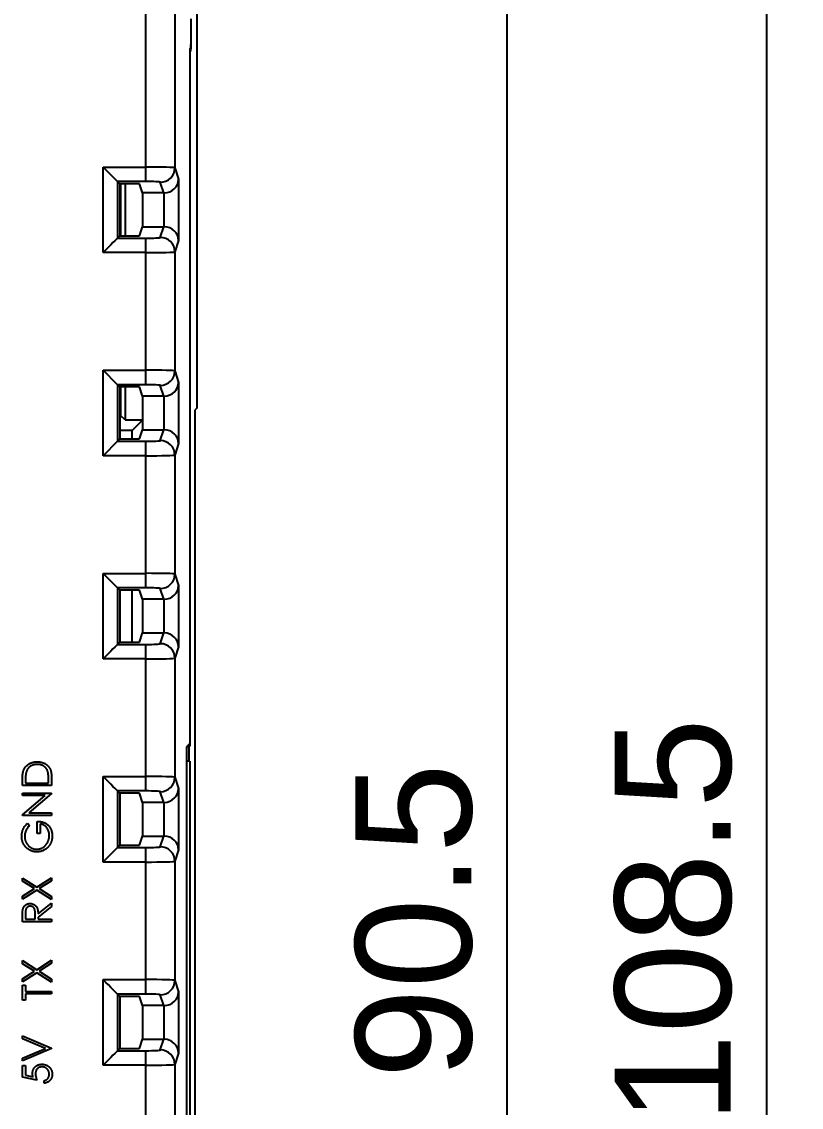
# Model space of a CAD drawing. Extents: x -197 to 433, y -280 to 31.
# Drawn here: x 71.65 to 98.51, y -51.92 to -14.51 of the extents above; entities that cross this region are included whole.
import ezdxf

# ---------------------------------------------------------------- set-up
doc = ezdxf.new("R2010")
doc.units = 0
doc.header["$LTSCALE"] = 4
doc.header["$PDMODE"] = 2
doc.header["$PDSIZE"] = 3
doc.layers.get('0').update_dxf_attribs({"linetype": 'CONTINUOUS'})
doc.layers.get('DEFPOINTS').update_dxf_attribs({"linetype": 'CONTINUOUS'})
doc.styles.add('DIMENSION', font='arial.ttf')
doc.styles.get("Standard").update_dxf_attribs({"font": 'romans.shx', "bigfont": 'cadsg.shx'})
doc.dimstyles.new('STANDARD$0', dxfattribs={"dimtxt": 2, "dimasz": 1.8, "dimexe": 1, "dimexo": 1, "dimgap": 1, "dimtad": 1, "dimzin": 13, "dimdsep": 46, "dimtxsty": 'Standard', "dimcen": 0.09, "dimadec": 0, "dimazin": 0, "dimtp": 0.3, "dimtfac": 1, "dimtix": 1, "dimtmove": 2, "dimatfit": 3, "dimfxl": 1, "dimtolj": 1, "dimtzin": 13, "dimarcsym": 0})

# ---------------------------------------------------------------- blocks, each defined once
blk = doc.blocks.new('*D538')
at = {"color": 2, "lineweight": -2, "transparency": 16777216}
for p, q in [((77.894, -0.245), (89.574, -0.245)), ((88.374, -86.747), (88.374, -4.245)), ((77.894, -90.747), (89.574, -90.747))]:
    blk.add_line(p, q, dxfattribs=at)
at = {"color": 2, "transparency": 16777216}
for points in [[(87.707, -4.245), (89.04, -4.245), (88.374, -0.245)], [(87.707, -86.747), (89.04, -86.747), (88.374, -90.747)]]:
    blk.add_solid(points, dxfattribs=at)
at = {"layer": 'DEFPOINTS', "color": 0, "transparency": 16777216}
for p in [(76.694, -0.245), (88.374, -0.245), (76.694, -90.747)]:
    blk.add_point(p, dxfattribs=at)
at = {"color": 3, "transparency": 16777216, "insert": (85.174, -45.496), "char_height": 4, "attachment_point": 5, "rotation": 90, "style": 'DIMENSION'}
blk.add_mtext('\\A1;90.5', dxfattribs=at)
blk = doc.blocks.new('*D539')
at = {"color": 2, "lineweight": -2, "transparency": 16777216}
for p, q in [((73.643, 8.755), (98.512, 8.755)), ((97.312, 4.755), (97.312, -95.747)), ((73.642, -99.747), (98.512, -99.747))]:
    blk.add_line(p, q, dxfattribs=at)
at = {"color": 2, "transparency": 16777216}
for points in [[(96.645, 4.755), (97.978, 4.755), (97.312, 8.755)], [(96.645, -95.747), (97.978, -95.747), (97.312, -99.747)]]:
    blk.add_solid(points, dxfattribs=at)
at = {"layer": 'DEFPOINTS', "color": 0, "transparency": 16777216}
for p in [(72.443, 8.755), (72.442, -99.747), (97.312, -99.747)]:
    blk.add_point(p, dxfattribs=at)
at = {"color": 3, "transparency": 16777216, "insert": (94.112, -45.496), "char_height": 4, "attachment_point": 5, "rotation": 90, "style": 'DIMENSION'}
blk.add_mtext('\\A1;108.5', dxfattribs=at)

msp = doc.modelspace()

# ---------------------------------------------------------------- linework, layer by layer
for p, q in [((77.694, -27.819), (77.694, -1.245)), ((75.928, -19.522), (75.928, -12.211)), ((76.927, -12.211), (76.927, -19.547)), ((77.443, -15.447), (77.476, -15.413)), ((77.443, -15.447), (77.443, -39.383)), ((77.478, -15.513), (77.443, -15.549)), ((77.478, -15.513), (77.443, -15.513)), ((77.443, -15.549), (77.443, -39.479)), ((74.952, -20.021), (74.453, -19.522)), ((74.453, -19.522), (75.928, -19.522)), ((74.453, -22.471), (74.453, -19.522)), ((75.928, -20.021), (75.928, -19.522)), ((76.927, -19.547), (77.058, -19.941)), ((75.928, -20.021), (74.952, -20.021)), ((74.952, -20.021), (74.952, -21.971)), ((75.032, -20.101), (74.952, -20.021)), ((75.032, -20.101), (75.032, -21.891)), ((75.71, -20.101), (75.032, -20.101)), ((75.072, -21.891), (75.072, -20.101)), ((75.211, -20.101), (75.211, -21.891)), ((75.815, -20.415), (75.71, -20.101)), ((76.55, -20.415), (76.427, -20.047)), ((77.058, -19.941), (77.058, -22.051)), ((76.55, -20.415), (75.815, -20.415)), ((75.815, -20.415), (75.815, -21.577)), ((76.559, -21.577), (76.559, -20.415)), ((75.71, -21.891), (75.815, -21.577)), ((75.815, -21.577), (76.55, -21.577)), ((76.427, -21.946), (76.55, -21.577)), ((75.032, -21.891), (74.952, -21.971)), ((74.952, -21.971), (75.928, -21.971)), ((75.032, -21.891), (75.71, -21.891)), ((75.928, -22.471), (75.928, -21.971)), ((77.058, -22.051), (76.927, -22.445)), ((76.927, -22.445), (76.927, -26.547)), ((75.928, -22.471), (74.453, -22.471)), ((75.928, -26.522), (75.928, -22.471)), ((74.952, -27.021), (74.453, -26.522)), ((74.453, -26.522), (75.928, -26.522)), ((74.453, -29.471), (74.453, -26.522)), ((75.928, -27.021), (75.928, -26.522)), ((76.927, -26.547), (77.058, -26.941)), ((75.928, -27.021), (74.952, -27.021)), ((74.952, -27.021), (74.952, -28.971)), ((75.032, -27.101), (74.952, -27.021)), ((75.71, -27.101), (75.032, -27.101)), ((75.032, -27.101), (75.032, -28.891)), ((75.072, -28.096), (75.072, -27.101)), ((75.211, -27.101), (75.211, -28.236)), ((75.815, -27.415), (75.71, -27.101)), ((76.55, -27.415), (76.427, -27.047)), ((77.058, -26.941), (77.058, -29.051)), ((76.55, -27.415), (75.815, -27.415)), ((75.815, -27.415), (75.815, -28.577)), ((76.559, -28.577), (76.559, -27.415)), ((77.694, -27.819), (77.617, -27.896)), ((77.617, -27.896), (77.617, -63.296)), ((75.072, -28.096), (75.032, -28.096)), ((75.211, -28.236), (75.072, -28.096)), ((75.211, -28.236), (75.815, -28.236)), ((75.815, -28.246), (75.459, -28.602)), ((75.459, -28.602), (75.032, -28.602)), ((75.459, -28.891), (75.459, -28.602)), ((75.71, -28.891), (75.815, -28.577)), ((75.815, -28.577), (76.55, -28.577)), ((76.427, -28.946), (76.55, -28.577)), ((74.952, -28.971), (74.453, -29.471)), ((75.032, -28.891), (74.952, -28.971)), ((74.952, -28.971), (75.928, -28.971)), ((75.032, -28.891), (75.71, -28.891)), ((75.928, -29.471), (75.928, -28.971)), ((77.058, -29.051), (76.927, -29.445)), ((75.928, -29.471), (74.453, -29.471)), ((75.928, -33.522), (75.928, -29.471)), ((76.927, -29.445), (76.927, -33.547)), ((74.453, -36.471), (74.453, -33.522)), ((74.453, -33.522), (75.928, -33.522)), ((75.928, -34.021), (75.928, -33.522)), ((76.927, -33.547), (77.058, -33.941)), ((74.952, -34.021), (74.952, -35.971)), ((75.928, -34.021), (74.952, -34.021)), ((75.032, -34.101), (74.952, -34.021)), ((77.058, -33.941), (77.058, -36.051)), ((75.71, -34.101), (75.032, -34.101)), ((75.032, -34.101), (75.032, -35.891)), ((75.459, -35.891), (75.459, -34.101)), ((75.815, -34.415), (75.71, -34.101)), ((76.55, -34.415), (75.815, -34.415)), ((75.815, -34.415), (75.815, -35.577)), ((76.55, -34.415), (76.427, -34.047)), ((76.559, -35.577), (76.559, -34.415)), ((75.032, -35.891), (74.952, -35.971)), ((75.032, -35.891), (75.71, -35.891)), ((75.71, -35.891), (75.815, -35.577)), ((75.815, -35.577), (76.55, -35.577)), ((76.427, -35.946), (76.55, -35.577)), ((74.952, -35.971), (75.928, -35.971)), ((75.928, -36.471), (75.928, -35.971)), ((77.058, -36.051), (76.927, -36.445)), ((75.928, -36.471), (74.453, -36.471)), ((75.928, -40.522), (75.928, -36.471)), ((76.927, -36.445), (76.927, -40.547)), ((77.443, -39.383), (77.329, -39.496)), ((77.329, -39.496), (77.329, -72.496)), ((77.425, -39.496), (77.329, -39.496)), ((77.443, -39.479), (77.347, -39.479)), ((77.425, -39.496), (77.443, -39.479)), ((77.425, -39.996), (77.425, -39.496)), ((77.443, -39.996), (77.329, -39.996)), ((77.443, -39.996), (77.443, -52.296)), ((71.678, -40.837), (71.678, -40.635)), ((71.78, -40.677), (71.78, -40.747)), ((71.78, -40.747), (72.575, -40.747)), ((72.575, -40.747), (72.575, -40.633)), ((72.678, -40.527), (72.678, -40.837)), ((74.453, -40.522), (75.928, -40.522)), ((74.453, -43.471), (74.453, -40.522)), ((75.928, -41.021), (75.928, -40.522)), ((76.927, -40.547), (77.058, -40.941)), ((72.678, -40.837), (71.678, -40.837)), ((71.678, -41.094), (72.678, -41.094)), ((71.678, -41.183), (71.678, -41.094)), ((72.678, -41.114), (71.892, -41.773)), ((72.678, -41.094), (72.678, -41.114)), ((75.928, -41.021), (74.952, -41.021)), ((74.952, -41.021), (74.952, -42.971)), ((75.032, -41.101), (74.952, -41.021)), ((75.032, -41.101), (75.032, -42.891)), ((75.71, -41.101), (75.032, -41.101)), ((75.815, -41.415), (75.71, -41.101)), ((76.55, -41.415), (76.427, -41.047)), ((77.058, -40.941), (77.058, -43.051)), ((72.465, -41.183), (71.678, -41.183)), ((71.678, -41.844), (72.465, -41.183)), ((76.55, -41.415), (75.815, -41.415)), ((75.815, -41.415), (75.815, -42.577)), ((76.559, -42.577), (76.559, -41.415)), ((71.678, -41.863), (71.678, -41.844)), ((72.678, -41.863), (71.678, -41.863)), ((71.892, -41.773), (72.678, -41.773)), ((72.678, -41.773), (72.678, -41.863)), ((71.848, -42.132), (71.921, -42.209)), ((72.19, -42.491), (72.19, -42.068)), ((72.293, -42.158), (72.293, -42.491)), ((72.293, -42.491), (72.19, -42.491)), ((75.71, -42.891), (75.815, -42.577)), ((75.815, -42.577), (76.55, -42.577)), ((76.427, -42.946), (76.55, -42.577)), ((75.032, -42.891), (74.952, -42.971)), ((74.952, -42.971), (75.928, -42.971)), ((75.032, -42.891), (75.71, -42.891)), ((75.928, -43.471), (75.928, -42.971)), ((77.058, -43.051), (76.927, -43.445)), ((75.928, -43.471), (74.453, -43.471)), ((75.928, -47.522), (75.928, -43.471)), ((76.927, -43.445), (76.927, -47.547)), ((71.678, -44.023), (72.168, -44.337)), ((71.678, -44.127), (71.678, -44.023)), ((72.087, -44.388), (71.678, -44.127)), ((72.168, -44.337), (72.678, -44.01)), ((72.678, -44.114), (72.248, -44.388)), ((72.678, -44.01), (72.678, -44.114)), ((71.678, -44.65), (72.087, -44.388)), ((72.168, -44.44), (71.678, -44.754)), ((72.678, -44.767), (72.168, -44.44)), ((72.248, -44.388), (72.678, -44.663)), ((71.678, -44.754), (71.678, -44.65)), ((72.216, -45.256), (72.678, -44.888)), ((72.678, -44.663), (72.678, -44.767)), ((72.678, -44.888), (72.678, -44.999)), ((71.78, -45.252), (71.78, -45.44)), ((72.113, -45.44), (72.115, -45.257)), ((72.678, -44.999), (72.216, -45.367)), ((71.678, -45.529), (71.678, -45.329)), ((72.678, -45.529), (71.678, -45.529)), ((71.78, -45.44), (72.113, -45.44)), ((72.216, -45.367), (72.216, -45.44)), ((72.216, -45.44), (72.678, -45.44)), ((72.678, -45.44), (72.678, -45.529)), ((71.678, -46.869), (72.168, -47.183)), ((71.678, -46.973), (71.678, -46.869)), ((72.087, -47.235), (71.678, -46.973)), ((72.168, -47.183), (72.678, -46.856)), ((72.678, -46.96), (72.248, -47.235)), ((72.678, -46.856), (72.678, -46.96)), ((71.678, -47.496), (72.087, -47.235)), ((72.168, -47.286), (71.678, -47.6)), ((71.678, -47.6), (71.678, -47.496)), ((72.678, -47.613), (72.168, -47.286)), ((72.248, -47.235), (72.678, -47.509)), ((71.678, -47.709), (71.78, -47.709)), ((71.678, -48.235), (71.678, -47.709)), ((71.78, -47.709), (71.78, -47.927)), ((72.678, -47.509), (72.678, -47.613)), ((74.453, -47.522), (75.928, -47.522)), ((74.453, -50.471), (74.453, -47.522)), ((75.928, -48.021), (75.928, -47.522)), ((76.927, -47.547), (77.058, -47.941)), ((71.78, -48.235), (71.678, -48.235)), ((71.78, -47.927), (72.678, -47.927)), ((71.78, -48.017), (71.78, -48.235)), ((72.678, -48.017), (71.78, -48.017)), ((72.678, -47.927), (72.678, -48.017)), ((75.928, -48.021), (74.952, -48.021)), ((74.952, -48.021), (74.952, -49.971)), ((75.032, -48.101), (74.952, -48.021)), ((75.71, -48.101), (75.032, -48.101)), ((75.032, -48.101), (75.032, -49.891)), ((75.815, -48.415), (75.71, -48.101)), ((76.55, -48.415), (76.427, -48.047)), ((77.058, -47.941), (77.058, -50.051)), ((76.55, -48.415), (75.815, -48.415)), ((75.815, -48.415), (75.815, -49.577)), ((76.559, -49.577), (76.559, -48.415)), ((71.678, -49.465), (72.678, -49.888)), ((71.678, -49.562), (71.678, -49.465)), ((72.466, -49.895), (71.678, -49.562)), ((75.71, -49.891), (75.815, -49.577)), ((75.815, -49.577), (76.55, -49.577)), ((76.427, -49.946), (76.55, -49.577)), ((71.678, -50.228), (72.466, -49.895)), ((72.678, -49.901), (71.678, -50.324)), ((72.678, -49.888), (72.678, -49.901)), ((75.032, -49.891), (74.952, -49.971)), ((74.952, -49.971), (75.928, -49.971)), ((75.032, -49.891), (75.71, -49.891)), ((75.928, -50.471), (75.928, -49.971)), ((77.058, -50.051), (76.927, -50.445)), ((71.678, -50.324), (71.678, -50.228)), ((71.678, -50.478), (71.78, -50.478)), ((71.678, -50.888), (71.678, -50.478)), ((71.78, -50.478), (71.78, -50.818)), ((75.928, -50.471), (74.453, -50.471)), ((75.928, -54.522), (75.928, -50.471)), ((76.927, -50.445), (76.927, -54.547)), ((71.78, -50.818), (72.043, -50.872)), ((72.178, -50.991), (71.678, -50.888)), ((72.421, -51.094), (72.421, -51.004))]:
    msp.add_line(p, q)
at = {"flags": 128}
for points in [[(74.952, -21.971), (74.938, -21.985), (74.907, -22.017), (74.859, -22.064), (74.797, -22.126), (74.723, -22.201), (74.638, -22.285), (74.547, -22.376), (74.453, -22.471)], [(74.952, -34.021), (74.938, -34.007), (74.907, -33.976), (74.859, -33.928), (74.797, -33.866), (74.723, -33.791), (74.638, -33.707), (74.547, -33.616), (74.453, -33.522)], [(74.952, -35.971), (74.938, -35.985), (74.907, -36.017), (74.859, -36.064), (74.797, -36.126), (74.723, -36.201), (74.638, -36.285), (74.547, -36.376), (74.453, -36.471)], [(74.952, -41.021), (74.938, -41.007), (74.907, -40.976), (74.859, -40.928), (74.797, -40.866), (74.723, -40.791), (74.638, -40.707), (74.547, -40.616), (74.453, -40.522)], [(74.952, -42.971), (74.938, -42.985), (74.907, -43.017), (74.859, -43.064), (74.797, -43.126), (74.723, -43.201), (74.638, -43.285), (74.547, -43.376), (74.453, -43.471)], [(74.952, -48.021), (74.938, -48.007), (74.907, -47.976), (74.859, -47.928), (74.797, -47.866), (74.723, -47.791), (74.638, -47.707), (74.547, -47.616), (74.453, -47.522)], [(74.952, -49.971), (74.938, -49.985), (74.907, -50.017), (74.859, -50.064), (74.797, -50.126), (74.723, -50.201), (74.638, -50.285), (74.547, -50.376), (74.453, -50.471)]]:
    msp.add_lwpolyline(points, dxfattribs=at)
for centre, start, end in [((76.427, -19.547), 270.0263, 359.9036), ((76.427, -22.446), 0.0964, 89.9735), ((76.427, -26.547), 270.0266, 359.9035), ((76.427, -29.446), 0.0962, 89.9738), ((76.427, -33.547), 270.0263, 359.9037), ((76.427, -36.446), 0.0963, 89.9737), ((76.427, -40.547), 270.0263, 359.9037), ((76.427, -43.446), 0.0964, 89.9736), ((76.427, -47.547), 270.0264, 359.9036), ((76.427, -50.446), 0.0963, 89.9737)]:
    msp.add_arc(centre, 0.5, start, end)
for centre, major_axis, ratio, start_param, end_param in [((77.476, -14.413), (0, 1), 0.017455, 3.159046, 4.712389), ((77.478, -14.513), (0, 1), 0.017455, 3.159046, 4.712389), ((75.928, -19.548), (1, 0), 0.026204, 0.017453, 1.570796), ((75.928, -20.047), (0.5, 0), 0.052408, 0.017453, 1.570796), ((76.559, -19.941), (0.494, 0.08), 0.946286, 4.560134, 6.113477), ((76.55, -19.915), (0.158, -0.475), 0.998478, 5.962135, 5.978675), ((76.55, -22.078), (-0.158, -0.475), 0.998478, 3.446103, 3.462643), ((76.559, -22.051), (0.494, -0.08), 0.946286, 0.169709, 1.723052), ((75.928, -21.945), (0.5, 0), 0.052408, 4.712389, 6.265732), ((75.928, -22.444), (1, 0), 0.026204, 4.712389, 6.265732), ((75.928, -26.548), (1, 0), 0.026204, 0.017453, 1.570796), ((75.928, -27.047), (0.5, 0), 0.052408, 0.017453, 1.570796), ((76.559, -26.941), (0.494, 0.08), 0.946286, 4.560134, 6.113477), ((76.55, -26.915), (0.158, -0.475), 0.998478, 5.962135, 5.978675), ((76.55, -29.078), (-0.158, -0.475), 0.998478, 3.446103, 3.462643), ((76.559, -29.051), (0.494, -0.08), 0.946286, 0.169709, 1.723052), ((75.928, -28.945), (0.5, 0), 0.052408, 4.712389, 6.265732), ((75.928, -29.444), (1, 0), 0.026204, 4.712389, 6.265732), ((75.928, -33.548), (1, 0), 0.026204, 0.017453, 1.570796), ((75.928, -34.047), (0.5, 0), 0.052408, 0.017453, 1.570796), ((76.559, -33.941), (0.494, 0.08), 0.946286, 4.560134, 6.113477), ((76.55, -33.915), (0.158, -0.475), 0.998478, 5.962135, 5.978675), ((76.55, -36.078), (-0.158, -0.475), 0.998478, 3.446103, 3.462643), ((76.559, -36.051), (0.494, -0.08), 0.946286, 0.169709, 1.723052), ((75.928, -35.945), (0.5, 0), 0.052408, 4.712389, 6.265732), ((75.928, -36.444), (1, 0), 0.026204, 4.712389, 6.265732), ((75.928, -40.548), (1, 0), 0.026204, 0.017453, 1.570796), ((75.928, -41.047), (0.5, 0), 0.052408, 0.017453, 1.570796), ((76.559, -40.941), (0.494, 0.08), 0.946286, 4.560134, 6.113477), ((76.55, -40.915), (0.158, -0.475), 0.998478, 5.962135, 5.978675), ((76.55, -43.078), (-0.158, -0.475), 0.998478, 3.446103, 3.462643), ((76.559, -43.051), (0.494, -0.08), 0.946286, 0.169709, 1.723052), ((75.928, -42.945), (0.5, 0), 0.052408, 4.712389, 6.265732), ((75.928, -43.444), (1, 0), 0.026204, 4.712389, 6.265732), ((75.928, -47.548), (1, 0), 0.026204, 0.017453, 1.570796), ((75.928, -48.047), (0.5, 0), 0.052408, 0.017453, 1.570796), ((76.559, -47.941), (0.494, 0.08), 0.946286, 4.560134, 6.113477), ((76.55, -47.915), (0.158, -0.475), 0.998478, 5.962135, 5.978675), ((76.55, -50.078), (-0.158, -0.475), 0.998478, 3.446103, 3.462643), ((76.559, -50.051), (0.494, -0.08), 0.946286, 0.169709, 1.723052), ((75.928, -49.945), (0.5, 0), 0.052408, 4.712389, 6.265732), ((75.928, -50.444), (1, 0), 0.026204, 4.712389, 6.265732)]:
    msp.add_ellipse(centre, major_axis=major_axis, ratio=ratio, start_param=start_param, end_param=end_param)
for points, knots in [([(71.714, -40.318), (71.718, -40.306), (71.727, -40.283), (71.743, -40.251), (71.762, -40.22), (71.783, -40.191), (71.806, -40.165), (71.832, -40.14), (71.86, -40.117), (71.89, -40.096), (71.922, -40.077), (71.956, -40.061), (71.991, -40.047), (72.028, -40.036), (72.067, -40.027), (72.107, -40.021), (72.148, -40.017), (72.176, -40.017), (72.19, -40.017)], [0, 0, 0, 0, 0.061542, 0.121689, 0.181146, 0.239864, 0.298688, 0.357631, 0.417586, 0.478661, 0.540404, 0.602339, 0.665116, 0.728572, 0.79366, 0.860541, 0.929239, 1, 1, 1, 1]), ([(72.19, -40.017), (72.203, -40.017), (72.227, -40.017), (72.263, -40.02), (72.298, -40.025), (72.331, -40.032), (72.364, -40.041), (72.395, -40.052), (72.426, -40.065), (72.455, -40.079), (72.482, -40.096), (72.508, -40.113), (72.532, -40.132), (72.554, -40.152), (72.574, -40.173), (72.592, -40.196), (72.609, -40.219), (72.624, -40.244), (72.637, -40.271), (72.648, -40.3), (72.657, -40.332), (72.664, -40.366), (72.67, -40.403), (72.674, -40.442), (72.677, -40.484), (72.677, -40.513), (72.678, -40.527)], [0, 0, 0, 0, 0.046076, 0.090797, 0.134281, 0.177005, 0.218799, 0.260135, 0.300966, 0.341496, 0.381461, 0.420134, 0.457932, 0.494759, 0.531032, 0.56696, 0.602531, 0.638141, 0.674888, 0.713498, 0.754468, 0.797837, 0.844006, 0.893083, 0.944969, 1, 1, 1, 1]), ([(71.678, -40.635), (71.678, -40.618), (71.678, -40.584), (71.679, -40.535), (71.682, -40.489), (71.686, -40.448), (71.691, -40.41), (71.697, -40.376), (71.704, -40.345), (71.711, -40.327), (71.714, -40.318)], [0, 0, 0, 0, 0.1642896, 0.3174067, 0.4588448, 0.5887463, 0.7078306, 0.8157696, 0.9128797, 1, 1, 1, 1]), ([(71.808, -40.37), (71.806, -40.378), (71.801, -40.396), (71.796, -40.425), (71.791, -40.458), (71.787, -40.494), (71.784, -40.535), (71.782, -40.579), (71.78, -40.627), (71.78, -40.66), (71.78, -40.677)], [0, 0, 0, 0, 0.0843186, 0.1792845, 0.2865825, 0.4051115, 0.5355929, 0.6781902, 0.8329758, 1, 1, 1, 1]), ([(72.19, -40.106), (72.178, -40.107), (72.155, -40.107), (72.122, -40.11), (72.089, -40.116), (72.058, -40.123), (72.028, -40.133), (71.999, -40.145), (71.972, -40.159), (71.946, -40.176), (71.922, -40.194), (71.9, -40.214), (71.879, -40.236), (71.861, -40.259), (71.845, -40.284), (71.83, -40.311), (71.818, -40.34), (71.811, -40.36), (71.808, -40.37)], [0, 0, 0, 0, 0.070142, 0.137795, 0.2032, 0.267139, 0.329981, 0.391589, 0.453055, 0.514083, 0.574741, 0.634599, 0.693842, 0.753474, 0.81315, 0.874096, 0.936015, 1, 1, 1, 1]), ([(72.55, -40.347), (72.546, -40.338), (72.54, -40.32), (72.528, -40.294), (72.515, -40.269), (72.499, -40.247), (72.482, -40.225), (72.463, -40.205), (72.442, -40.187), (72.42, -40.17), (72.395, -40.155), (72.37, -40.142), (72.343, -40.131), (72.315, -40.122), (72.286, -40.115), (72.255, -40.11), (72.223, -40.107), (72.201, -40.107), (72.19, -40.106)], [0, 0, 0, 0, 0.0624039, 0.1233174, 0.1830936, 0.2417421, 0.3008631, 0.3599543, 0.4191458, 0.4797846, 0.5410941, 0.6025365, 0.66452, 0.7278518, 0.7929299, 0.8596961, 0.9284765, 1, 1, 1, 1]), ([(72.575, -40.633), (72.575, -40.616), (72.575, -40.584), (72.574, -40.539), (72.572, -40.497), (72.569, -40.459), (72.565, -40.426), (72.561, -40.396), (72.556, -40.37), (72.552, -40.354), (72.55, -40.347)], [0, 0, 0, 0, 0.171901, 0.330628, 0.475549, 0.606746, 0.725024, 0.829742, 0.921323, 1, 1, 1, 1]), ([(71.652, -42.581), (71.652, -42.571), (71.652, -42.55), (71.655, -42.52), (71.658, -42.49), (71.663, -42.46), (71.67, -42.431), (71.678, -42.402), (71.687, -42.374), (71.698, -42.346), (71.711, -42.319), (71.725, -42.292), (71.741, -42.264), (71.759, -42.238), (71.779, -42.211), (71.8, -42.184), (71.823, -42.158), (71.84, -42.141), (71.848, -42.132)], [0, 0, 0, 0, 0.061617, 0.12218, 0.182217, 0.241473, 0.300957, 0.359966, 0.41903, 0.478066, 0.537991, 0.598959, 0.66132, 0.725246, 0.791219, 0.858745, 0.928317, 1, 1, 1, 1]), ([(71.921, -42.209), (71.908, -42.223), (71.882, -42.251), (71.848, -42.295), (71.82, -42.342), (71.796, -42.391), (71.778, -42.44), (71.764, -42.488), (71.756, -42.537), (71.755, -42.569), (71.754, -42.584)], [0, 0, 0, 0, 0.136506, 0.269032, 0.39892, 0.527082, 0.652272, 0.772137, 0.887488, 1, 1, 1, 1]), ([(72.19, -42.068), (72.209, -42.068), (72.247, -42.069), (72.301, -42.076), (72.353, -42.087), (72.402, -42.102), (72.447, -42.121), (72.49, -42.144), (72.529, -42.172), (72.565, -42.203), (72.598, -42.238), (72.626, -42.276), (72.65, -42.317), (72.669, -42.361), (72.685, -42.407), (72.695, -42.457), (72.702, -42.509), (72.703, -42.545), (72.703, -42.563)], [0, 0, 0, 0, 0.071272, 0.139493, 0.204635, 0.267406, 0.328446, 0.388397, 0.447734, 0.507392, 0.566768, 0.625478, 0.684067, 0.743248, 0.804033, 0.866499, 0.931723, 1, 1, 1, 1]), ([(72.601, -42.556), (72.6, -42.543), (72.6, -42.517), (72.596, -42.48), (72.589, -42.444), (72.58, -42.409), (72.568, -42.377), (72.553, -42.345), (72.535, -42.315), (72.516, -42.287), (72.493, -42.261), (72.47, -42.238), (72.444, -42.217), (72.417, -42.2), (72.388, -42.185), (72.358, -42.173), (72.326, -42.163), (72.304, -42.16), (72.293, -42.158)], [0, 0, 0, 0, 0.070632, 0.138698, 0.204924, 0.269449, 0.332647, 0.395314, 0.457778, 0.520673, 0.58287, 0.643335, 0.702602, 0.760732, 0.819484, 0.878265, 0.938489, 1, 1, 1, 1]), ([(72.177, -43.119), (72.165, -43.119), (72.142, -43.119), (72.107, -43.115), (72.073, -43.11), (72.04, -43.102), (72.007, -43.092), (71.975, -43.08), (71.943, -43.066), (71.912, -43.049), (71.883, -43.031), (71.855, -43.011), (71.828, -42.99), (71.803, -42.966), (71.78, -42.942), (71.758, -42.915), (71.739, -42.887), (71.721, -42.857), (71.704, -42.826), (71.69, -42.794), (71.679, -42.761), (71.669, -42.727), (71.661, -42.692), (71.656, -42.656), (71.652, -42.619), (71.652, -42.594), (71.652, -42.581)], [0, 0, 0, 0, 0.0420423, 0.0835502, 0.1246516, 0.1653144, 0.2062538, 0.2470566, 0.288418, 0.3300781, 0.371767, 0.4128482, 0.4534219, 0.4939667, 0.5343488, 0.5749225, 0.6158654, 0.6572261, 0.698986, 0.7404685, 0.7823103, 0.8245555, 0.8670321, 0.9104934, 0.9546161, 1, 1, 1, 1]), ([(71.754, -42.584), (71.755, -42.594), (71.755, -42.613), (71.758, -42.642), (71.762, -42.671), (71.768, -42.699), (71.776, -42.726), (71.786, -42.754), (71.798, -42.781), (71.811, -42.807), (71.826, -42.833), (71.842, -42.857), (71.86, -42.88), (71.879, -42.901), (71.899, -42.921), (71.92, -42.939), (71.943, -42.956), (71.966, -42.971), (71.991, -42.985), (72.016, -42.997), (72.041, -43.007), (72.067, -43.015), (72.093, -43.022), (72.119, -43.026), (72.146, -43.029), (72.164, -43.029), (72.173, -43.029)], [0, 0, 0, 0, 0.0428477, 0.0855843, 0.1277381, 0.1700943, 0.2125358, 0.2555147, 0.2986455, 0.3426357, 0.3865653, 0.4295767, 0.4717025, 0.513552, 0.5551179, 0.5963848, 0.6379759, 0.6796844, 0.7212, 0.761763, 0.8020801, 0.8417822, 0.8810423, 0.9206212, 0.9600951, 1, 1, 1, 1]), ([(72.173, -43.029), (72.182, -43.029), (72.201, -43.029), (72.228, -43.026), (72.255, -43.021), (72.282, -43.014), (72.309, -43.005), (72.335, -42.995), (72.36, -42.982), (72.385, -42.968), (72.41, -42.952), (72.433, -42.934), (72.455, -42.914), (72.475, -42.894), (72.494, -42.871), (72.512, -42.848), (72.528, -42.822), (72.543, -42.796), (72.557, -42.768), (72.569, -42.74), (72.578, -42.711), (72.586, -42.681), (72.593, -42.65), (72.597, -42.619), (72.6, -42.588), (72.6, -42.566), (72.601, -42.556)], [0, 0, 0, 0, 0.038993, 0.07788, 0.116649, 0.155344, 0.194634, 0.234276, 0.274561, 0.315681, 0.357032, 0.398094, 0.439109, 0.479843, 0.521283, 0.562849, 0.6053, 0.648415, 0.691733, 0.735154, 0.778373, 0.821664, 0.865526, 0.909733, 0.954523, 1, 1, 1, 1]), ([(72.703, -42.563), (72.703, -42.575), (72.703, -42.597), (72.7, -42.63), (72.697, -42.662), (72.692, -42.693), (72.685, -42.723), (72.677, -42.752), (72.667, -42.781), (72.656, -42.809), (72.644, -42.835), (72.629, -42.861), (72.614, -42.886), (72.597, -42.91), (72.578, -42.933), (72.558, -42.955), (72.537, -42.977), (72.522, -42.99), (72.514, -42.997)], [0, 0, 0, 0, 0.069237, 0.136557, 0.202094, 0.266464, 0.329769, 0.391879, 0.453271, 0.514115, 0.57439, 0.634142, 0.693923, 0.754152, 0.81447, 0.875661, 0.937348, 1, 1, 1, 1]), ([(72.514, -42.997), (72.502, -43.006), (72.478, -43.026), (72.439, -43.051), (72.399, -43.072), (72.357, -43.089), (72.314, -43.103), (72.27, -43.112), (72.224, -43.118), (72.193, -43.119), (72.177, -43.119)], [0, 0, 0, 0, 0.127896, 0.253668, 0.376738, 0.499344, 0.621999, 0.745699, 0.871345, 1, 1, 1, 1]), ([(71.678, -45.329), (71.678, -45.316), (71.678, -45.29), (71.678, -45.254), (71.679, -45.22), (71.681, -45.19), (71.683, -45.164), (71.685, -45.14), (71.688, -45.12), (71.69, -45.108), (71.691, -45.103)], [0, 0, 0, 0, 0.176258, 0.338434, 0.484822, 0.617158, 0.734698, 0.837385, 0.926372, 1, 1, 1, 1]), ([(71.691, -45.103), (71.693, -45.095), (71.697, -45.081), (71.704, -45.06), (71.713, -45.04), (71.723, -45.021), (71.735, -45.004), (71.748, -44.987), (71.763, -44.971), (71.779, -44.957), (71.796, -44.944), (71.815, -44.932), (71.834, -44.923), (71.854, -44.915), (71.876, -44.909), (71.898, -44.904), (71.921, -44.902), (71.937, -44.901), (71.945, -44.901)], [0, 0, 0, 0, 0.064211, 0.127052, 0.188727, 0.249109, 0.309897, 0.370266, 0.430669, 0.492745, 0.554114, 0.615726, 0.676828, 0.738464, 0.801336, 0.865197, 0.931648, 1, 1, 1, 1]), ([(71.945, -44.991), (71.937, -44.991), (71.921, -44.992), (71.897, -44.998), (71.875, -45.007), (71.855, -45.019), (71.836, -45.035), (71.82, -45.053), (71.807, -45.073), (71.798, -45.092), (71.793, -45.109), (71.79, -45.124), (71.787, -45.141), (71.784, -45.159), (71.782, -45.18), (71.781, -45.202), (71.78, -45.227), (71.78, -45.243), (71.78, -45.252)], [0, 0, 0, 0, 0.0688001, 0.1363367, 0.203757, 0.2727872, 0.3426223, 0.411089, 0.4792783, 0.5494031, 0.5877387, 0.6307249, 0.6789471, 0.7325586, 0.7911545, 0.8553131, 0.9251014, 1, 1, 1, 1]), ([(71.945, -44.901), (71.958, -44.902), (71.984, -44.903), (72.022, -44.91), (72.057, -44.923), (72.09, -44.94), (72.119, -44.962), (72.145, -44.988), (72.167, -45.019), (72.182, -45.048), (72.191, -45.073), (72.198, -45.094), (72.203, -45.117), (72.208, -45.141), (72.211, -45.167), (72.214, -45.195), (72.216, -45.225), (72.216, -45.245), (72.216, -45.256)], [0, 0, 0, 0, 0.078775, 0.153711, 0.226699, 0.299172, 0.371166, 0.442978, 0.516334, 0.592857, 0.63351, 0.676624, 0.722915, 0.771971, 0.823829, 0.879386, 0.937952, 1, 1, 1, 1]), ([(72.115, -45.257), (72.115, -45.248), (72.115, -45.232), (72.114, -45.208), (72.112, -45.185), (72.11, -45.165), (72.108, -45.146), (72.105, -45.129), (72.101, -45.113), (72.095, -45.095), (72.086, -45.075), (72.073, -45.053), (72.056, -45.035), (72.037, -45.019), (72.016, -45.007), (71.993, -44.998), (71.969, -44.992), (71.953, -44.991), (71.945, -44.991)], [0, 0, 0, 0, 0.071663, 0.138903, 0.20117, 0.259106, 0.312232, 0.360655, 0.405057, 0.445069, 0.51874, 0.589419, 0.658415, 0.727587, 0.796337, 0.863185, 0.930954, 1, 1, 1, 1]), ([(72.024, -50.754), (72.024, -50.743), (72.024, -50.721), (72.029, -50.689), (72.036, -50.659), (72.046, -50.629), (72.059, -50.602), (72.075, -50.576), (72.094, -50.551), (72.115, -50.528), (72.139, -50.507), (72.164, -50.489), (72.192, -50.474), (72.22, -50.461), (72.251, -50.451), (72.283, -50.445), (72.316, -50.44), (72.339, -50.44), (72.351, -50.44)], [0, 0, 0, 0, 0.065798, 0.129376, 0.190867, 0.251245, 0.310771, 0.370654, 0.431043, 0.493147, 0.555361, 0.616316, 0.677302, 0.738297, 0.80079, 0.864797, 0.931055, 1, 1, 1, 1]), ([(72.351, -50.44), (72.359, -50.44), (72.375, -50.44), (72.399, -50.442), (72.423, -50.446), (72.446, -50.451), (72.468, -50.457), (72.49, -50.465), (72.512, -50.474), (72.533, -50.485), (72.552, -50.497), (72.571, -50.51), (72.589, -50.524), (72.606, -50.539), (72.621, -50.555), (72.635, -50.572), (72.648, -50.59), (72.659, -50.609), (72.67, -50.628), (72.679, -50.649), (72.686, -50.67), (72.692, -50.693), (72.697, -50.716), (72.701, -50.739), (72.703, -50.764), (72.703, -50.78), (72.703, -50.788)], [0, 0, 0, 0, 0.04401, 0.087425, 0.130104, 0.172535, 0.214532, 0.25627, 0.298262, 0.340668, 0.382714, 0.423715, 0.464256, 0.504079, 0.543863, 0.583286, 0.623103, 0.662926, 0.703244, 0.743626, 0.784565, 0.825769, 0.867772, 0.910755, 0.954919, 1, 1, 1, 1]), ([(72.043, -50.872), (72.04, -50.862), (72.035, -50.841), (72.028, -50.811), (72.024, -50.782), (72.024, -50.763), (72.024, -50.754)], [0, 0, 0, 0, 0.275068, 0.532901, 0.773973, 1, 1, 1, 1]), ([(72.347, -50.529), (72.339, -50.53), (72.323, -50.53), (72.3, -50.533), (72.279, -50.538), (72.258, -50.546), (72.238, -50.555), (72.22, -50.566), (72.203, -50.58), (72.187, -50.595), (72.173, -50.612), (72.16, -50.631), (72.15, -50.651), (72.141, -50.672), (72.134, -50.695), (72.13, -50.719), (72.127, -50.744), (72.126, -50.762), (72.126, -50.771)], [0, 0, 0, 0, 0.065358, 0.128002, 0.188327, 0.247189, 0.305609, 0.364042, 0.422603, 0.482636, 0.543255, 0.604078, 0.664931, 0.727386, 0.791447, 0.858041, 0.92703, 1, 1, 1, 1]), ([(72.126, -50.771), (72.126, -50.778), (72.127, -50.794), (72.129, -50.819), (72.133, -50.845), (72.139, -50.872), (72.146, -50.9), (72.155, -50.929), (72.165, -50.96), (72.173, -50.98), (72.178, -50.991)], [0, 0, 0, 0, 0.10308, 0.21102, 0.325963, 0.4465, 0.574634, 0.7089, 0.851186, 1, 1, 1, 1]), ([(72.601, -50.783), (72.6, -50.775), (72.6, -50.758), (72.596, -50.733), (72.591, -50.709), (72.583, -50.686), (72.573, -50.664), (72.56, -50.643), (72.545, -50.623), (72.528, -50.604), (72.51, -50.587), (72.49, -50.571), (72.469, -50.558), (72.447, -50.548), (72.423, -50.539), (72.399, -50.534), (72.373, -50.53), (72.356, -50.53), (72.347, -50.529)], [0, 0, 0, 0, 0.064207, 0.126425, 0.18768, 0.248216, 0.308305, 0.369661, 0.431699, 0.495947, 0.559758, 0.622295, 0.683911, 0.745092, 0.80674, 0.869087, 0.93329, 1, 1, 1, 1]), ([(72.421, -51.004), (72.431, -51.002), (72.449, -50.997), (72.475, -50.988), (72.498, -50.977), (72.518, -50.963), (72.536, -50.947), (72.552, -50.929), (72.566, -50.908), (72.578, -50.885), (72.588, -50.861), (72.595, -50.835), (72.6, -50.81), (72.6, -50.792), (72.601, -50.783)], [0, 0, 0, 0, 0.094699, 0.182017, 0.26441, 0.342584, 0.419032, 0.496446, 0.577316, 0.661468, 0.746701, 0.831237, 0.915195, 1, 1, 1, 1]), ([(72.703, -50.788), (72.703, -50.798), (72.703, -50.818), (72.699, -50.847), (72.693, -50.874), (72.684, -50.901), (72.673, -50.926), (72.659, -50.95), (72.643, -50.973), (72.625, -50.994), (72.605, -51.014), (72.583, -51.032), (72.559, -51.047), (72.534, -51.061), (72.508, -51.072), (72.48, -51.082), (72.451, -51.089), (72.431, -51.092), (72.421, -51.094)], [0, 0, 0, 0, 0.065427, 0.128719, 0.190252, 0.250745, 0.310663, 0.370797, 0.431291, 0.493204, 0.55557, 0.61731, 0.678641, 0.74069, 0.802969, 0.866791, 0.932342, 1, 1, 1, 1])]:
    msp.add_open_spline(points, degree=3, knots=knots)

# ---------------------------------------------------------------- dimensions: what is measured, and where the dimension line sits
for base, p1, p2, picture, middle in [((97.312, -99.747), (72.443, 8.755), (72.442, -99.747), '*D539', (94.112, -45.496)), ((88.374, -0.245), (76.694, -90.747), (76.694, -0.245), '*D538', (85.174, -45.496))]:
    dim = msp.add_linear_dim(base=base, p1=p1, p2=p2, angle=90, dimstyle='STANDARD$0', override={"dimtxt": 4, "dimasz": 4, "dimexe": 1.2, "dimexo": 1.2, "dimgap": 1.2, "dimzin": 8, "dimtxsty": 'DIMENSION', "dimcen": 0, "dimclrd": 2, "dimclre": 2, "dimclrt": 3, "dimatfit": 0, "dimtzin": 8})
    dim.commit()
    dim.dimension.update_dxf_attribs({"geometry": picture, "text_midpoint": middle})

doc.saveas('drawing.dxf')
